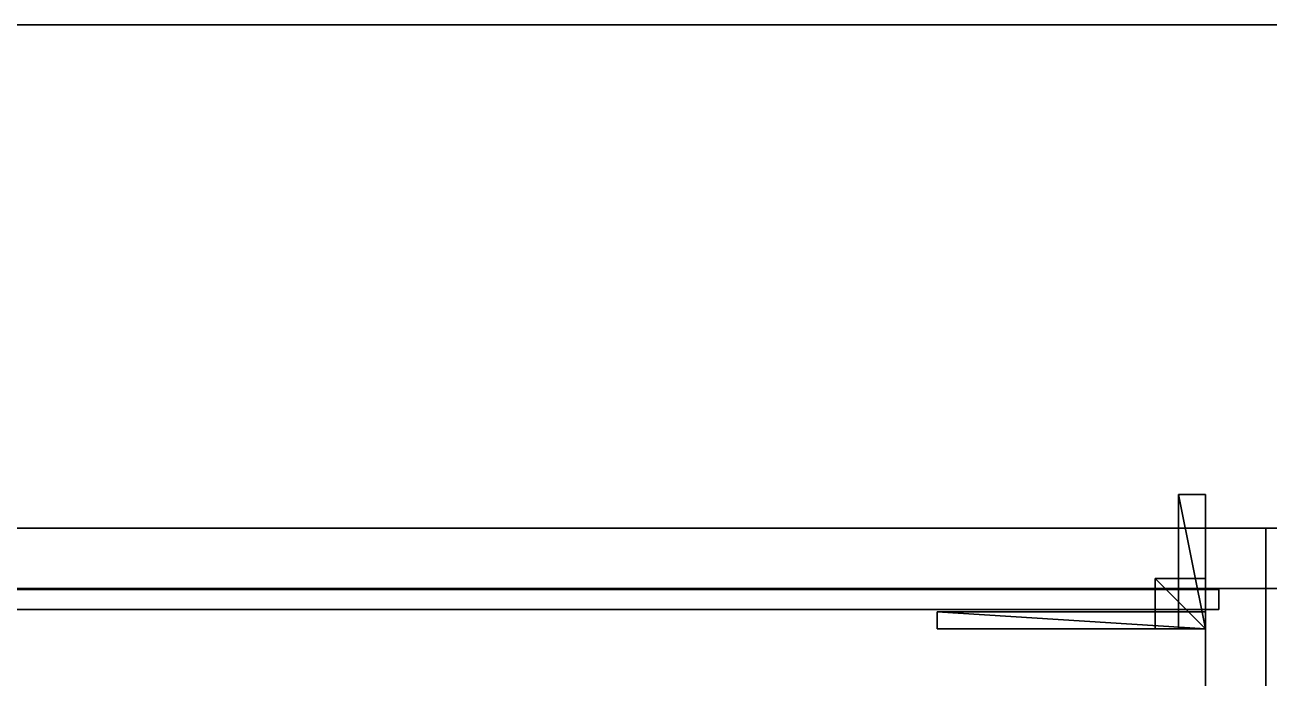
# Model space of a CAD drawing. Extents: x 0 to 3903, y -1756 to 0.
# Drawn here: x 1295 to 1666, y -212.7 to -18 of the extents above; entities that cross this region are included whole.
import ezdxf

# ---------------------------------------------------------------- set-up
doc = ezdxf.new("R2010")
doc.units = 0
for name, color, linetype in [('LAYER0', 7, 'CONTINUOUS'), ('LAYER1', 7, 'CONTINUOUS'), ('LAYER148', 35, 'CONTINUOUS'), ('LAYER149', 35, 'CONTINUOUS'), ('LAYER151', 8, 'CONTINUOUS'), ('LAYER156', 7, 'CONTINUOUS'), ('LAYER165', 2, 'CONTINUOUS'), ('LAYER166', 7, 'CONTINUOUS'), ('LAYER167', 253, 'CONTINUOUS'), ('LAYER168', 253, 'CONTINUOUS'), ('LAYER169', 253, 'CONTINUOUS'), ('LAYER170', 253, 'CONTINUOUS'), ('LAYER171', 253, 'CONTINUOUS'), ('LAYER172', 253, 'CONTINUOUS'), ('LAYER173', 7, 'CONTINUOUS'), ('LAYER174', 7, 'CONTINUOUS'), ('LAYER175', 7, 'CONTINUOUS'), ('LAYER176', 7, 'CONTINUOUS'), ('LAYER186', 7, 'CONTINUOUS'), ('LAYER318', 7, 'CONTINUOUS'), ('LAYER327', 2, 'CONTINUOUS'), ('LAYER328', 7, 'CONTINUOUS'), ('LAYER329', 253, 'CONTINUOUS'), ('LAYER330', 253, 'CONTINUOUS'), ('LAYER331', 253, 'CONTINUOUS'), ('LAYER332', 253, 'CONTINUOUS'), ('LAYER333', 253, 'CONTINUOUS'), ('LAYER334', 253, 'CONTINUOUS'), ('LAYER335', 7, 'CONTINUOUS'), ('LAYER336', 7, 'CONTINUOUS'), ('LAYER337', 7, 'CONTINUOUS'), ('LAYER338', 7, 'CONTINUOUS'), ('LAYER354', 7, 'CONTINUOUS'), ('LAYER363', 2, 'CONTINUOUS'), ('LAYER364', 7, 'CONTINUOUS'), ('LAYER365', 253, 'CONTINUOUS'), ('LAYER366', 253, 'CONTINUOUS'), ('LAYER367', 253, 'CONTINUOUS'), ('LAYER368', 253, 'CONTINUOUS'), ('LAYER369', 253, 'CONTINUOUS'), ('LAYER370', 253, 'CONTINUOUS'), ('LAYER371', 7, 'CONTINUOUS'), ('LAYER373', 7, 'CONTINUOUS'), ('LAYER374', 7, 'CONTINUOUS'), ('LAYER89', 7, 'CONTINUOUS')]:
    doc.layers.add(name, color=color, linetype=linetype)

msp = doc.modelspace()

# ---------------------------------------------------------------- linework, layer by layer
at = {"layer": 'LAYER0', "invisible_edges": 1}
for points in [[(3902.994, -18.002), (0.0042, -1756.002), (0.0042, -18.002), (3902.994, -18.002)], [(0.0042, -1756.002), (3902.994, -18.002), (3902.994, -1756.002), (0.0042, -1756.002)], [(0.0042, -18.002, 5), (3902.994, -18.002), (0.0042, -18.002), (0.0042, -18.002, 5)], [(3902.994, -18.002), (0.0042, -18.002, 5), (3902.994, -18.002, 5), (3902.994, -18.002)], [(3902.994, -1756.002, 5), (0.0042, -18.002, 5), (0.0042, -1756.002, 5), (3902.994, -1756.002, 5)], [(0.0042, -18.002, 5), (3902.994, -1756.002, 5), (3902.994, -18.002, 5), (0.0042, -18.002, 5)]]:
    msp.add_3dface(points, dxfattribs=at)
at = {"layer": 'LAYER1'}
for points, invisible_edges in [([(150.0021, -168.0032, 5), (0.0021, -18.0032, 5), (3903.002, -18.0032, 5), (150.0021, -168.0032, 5)], 5), ([(0.0021, -18.0032, 2955), (3903.002, -18.0032, 5), (0.0021, -18.0032, 5), (0.0021, -18.0032, 2955)], 1), ([(3903.002, -18.0032, 5), (0.0021, -18.0032, 2955), (3903.002, -18.0032, 2955), (3903.002, -18.0032, 5)], 1), ([(150.0021, -168.0032, 5), (3903.002, -18.0032, 5), (3753.002, -168.0032, 5), (150.0021, -168.0032, 5)], 3), ([(150.0021, -168.0032, 2955), (3042.972, -168.0032, 1170), (3753.002, -168.0032, 2955), (150.0021, -168.0032, 2955)], 3), ([(150.0021, -168.0032, 2955), (666.0021, -168.0032, 1163), (3042.972, -168.0032, 1170), (150.0021, -168.0032, 2955)], 7), ([(150.0021, -168.0032, 5), (3162.972, -168.0032, 1090), (726.0021, -168.0032, 1083), (150.0021, -168.0032, 5)], 7), ([(3753.002, -168.0032, 5), (3162.972, -168.0032, 1090), (150.0021, -168.0032, 5), (3753.002, -168.0032, 5)], 3), ([(726.0021, -168.0032, 1163), (3042.972, -168.0032, 1170), (666.0021, -168.0032, 1163), (726.0021, -168.0032, 1163)], 3), ([(726.0021, -168.0032, 1163), (3042.972, -168.0032, 1090), (3042.972, -168.0032, 1170), (726.0021, -168.0032, 1163)], 5), ([(3042.972, -168.0032, 1090), (726.0021, -168.0032, 1083), (3162.972, -168.0032, 1090), (3042.972, -168.0032, 1090)], 3), ([(726.0021, -168.0032, 1083), (3042.972, -168.0032, 1090), (726.0021, -168.0032, 1163), (726.0021, -168.0032, 1083)], 3)]:
    msp.add_3dface(points, dxfattribs=dict(at, invisible_edges=invisible_edges))
at = {"layer": 'LAYER148'}
for points, invisible_edges in [([(2405, -168.001, 930), (155.0002, -168.001, 885), (155.0002, -168.001, 930), (2405, -168.001, 930)], 1), ([(155.0002, -168.001, 885), (2405, -168.001, 930), (2405, -168.001, 885), (155.0002, -168.001, 885)], 1), ([(2405, -168.001, 885), (870.0003, -232.001, 885), (155.0002, -168.001, 885), (2405, -168.001, 885)], 3), ([(155.0002, -168.001, 930), (240.0003, -232.001, 930), (2405, -168.001, 930), (155.0002, -168.001, 930)], 3), ([(870.0003, -232.001, 930), (2405, -168.001, 930), (240.0003, -232.001, 930), (870.0003, -232.001, 930)], 3), ([(870.0003, -232.001, 885), (2405, -168.001, 885), (2405, -738.001, 885), (870.0003, -232.001, 885)], 5), ([(2405, -168.001, 930), (870.0003, -232.001, 930), (2405, -738.001, 930), (2405, -168.001, 930)], 3)]:
    msp.add_3dface(points, dxfattribs=dict(at, invisible_edges=invisible_edges))
at = {"layer": 'LAYER149'}
for points, invisible_edges in [([(3753, -168.001, 930), (3735, -186.001, 930), (155, -168.001, 930), (3753, -168.001, 930)], 3), ([(155, -168.001, 930), (3735, -186.001, 930), (173, -186.001, 930), (155, -168.001, 930)], 5), ([(155, -168.001, 980), (3753, -168.001, 930), (155, -168.001, 930), (155, -168.001, 980)], 1), ([(3753, -168.001, 930), (155, -168.001, 980), (3753, -168.001, 980), (3753, -168.001, 930)], 1), ([(3735, -186.001, 980), (3753, -168.001, 980), (155, -168.001, 980), (3735, -186.001, 980)], 5), ([(3735, -186.001, 980), (155, -168.001, 980), (173, -186.001, 980), (3735, -186.001, 980)], 3), ([(3735, -186.001, 980), (173, -186.001, 930), (3735, -186.001, 930), (3735, -186.001, 980)], 1), ([(173, -186.001, 930), (3735, -186.001, 980), (173, -186.001, 980), (173, -186.001, 930)], 1)]:
    msp.add_3dface(points, dxfattribs=dict(at, invisible_edges=invisible_edges))
at = {"layer": 'LAYER151', "invisible_edges": 1}
for points in [[(3535, -168, 1605), (907.0002, -538, 1605), (907.0002, -168, 1605), (3535, -168, 1605)], [(907.0002, -538, 1605), (3535, -168, 1605), (3535, -538, 1605), (907.0002, -538, 1605)], [(907.0002, -168, 1623), (3535, -168, 1605), (907.0002, -168, 1605), (907.0002, -168, 1623)], [(3535, -168, 1605), (907.0002, -168, 1623), (3535, -168, 1623), (3535, -168, 1605)], [(3535, -538, 1623), (907.0002, -168, 1623), (907.0002, -538, 1623), (3535, -538, 1623)], [(907.0002, -168, 1623), (3535, -538, 1623), (3535, -168, 1623), (907.0002, -168, 1623)]]:
    msp.add_3dface(points, dxfattribs=at)
at = {"layer": 'LAYER156', "invisible_edges": 1}
for points in [[(1647, -168, 1623), (1647, -518, 1973), (1647, -168, 1973), (1647, -168, 1623)], [(1647, -518, 1973), (1647, -168, 1623), (1647, -518, 1623), (1647, -518, 1973)], [(1647, -168, 1623), (1665, -518, 1623), (1647, -518, 1623), (1647, -168, 1623)], [(1665, -518, 1623), (1647, -168, 1623), (1665, -168, 1623), (1665, -518, 1623)], [(1665, -168, 1973), (1647, -518, 1973), (1665, -518, 1973), (1665, -168, 1973)], [(1647, -518, 1973), (1665, -168, 1973), (1647, -168, 1973), (1647, -518, 1973)], [(1665, -168, 1973), (1647, -168, 1623), (1647, -168, 1973), (1665, -168, 1973)], [(1647, -168, 1623), (1665, -168, 1973), (1665, -168, 1623), (1647, -168, 1623)], [(1665, -518, 1623), (1665, -168, 1973), (1665, -518, 1973), (1665, -518, 1623)], [(1665, -168, 1973), (1665, -518, 1623), (1665, -168, 1623), (1665, -168, 1973)]]:
    msp.add_3dface(points, dxfattribs=at)
at = {"layer": 'LAYER165'}
for points in [[(1567, -198, 1942.5), (1567, -193, 1919.5), (1567, -198, 1919.5), (1567, -198, 1942.5)], [(1567, -193, 1942.5), (1567, -193, 1919.5), (1567, -198, 1942.5), (1567, -193, 1942.5)], [(1647, -198, 1942.5), (1567, -193, 1942.5), (1567, -198, 1942.5), (1647, -198, 1942.5)], [(1647, -193, 1942.5), (1567, -193, 1942.5), (1647, -198, 1942.5), (1647, -193, 1942.5)], [(1567, -193, 1919.5), (1647, -198, 1919.5), (1567, -198, 1919.5), (1567, -193, 1919.5)], [(1647, -193, 1919.5), (1647, -198, 1919.5), (1567, -193, 1919.5), (1647, -193, 1919.5)], [(1567, -193, 1942.5), (1647, -193, 1919.5), (1567, -193, 1919.5), (1567, -193, 1942.5)], [(1647, -193, 1942.5), (1647, -193, 1919.5), (1567, -193, 1942.5), (1647, -193, 1942.5)], [(1647, -198, 1919.5), (1647, -193, 1942.5), (1647, -198, 1942.5), (1647, -198, 1919.5)], [(1647, -193, 1919.5), (1647, -193, 1942.5), (1647, -198, 1919.5), (1647, -193, 1919.5)], [(1567, -198, 1919.5), (1647, -198, 1942.5), (1567, -198, 1942.5), (1567, -198, 1919.5)], [(1647, -198, 1919.5), (1647, -198, 1942.5), (1567, -198, 1919.5), (1647, -198, 1919.5)]]:
    msp.add_3dface(points, dxfattribs=at)
at = {"layer": 'LAYER166', "invisible_edges": 1}
for points in [[(1647, -198, 1942.5), (1567, -193, 1942.5), (1567, -198, 1942.5), (1647, -198, 1942.5)], [(1567, -193, 1942.5), (1647, -198, 1942.5), (1647, -193, 1942.5), (1567, -193, 1942.5)], [(1567, -193, 1942.5), (1567, -198, 1919.5), (1567, -198, 1942.5), (1567, -193, 1942.5)], [(1567, -198, 1919.5), (1567, -193, 1942.5), (1567, -193, 1919.5), (1567, -198, 1919.5)], [(1647, -193, 1919.5), (1567, -198, 1919.5), (1567, -193, 1919.5), (1647, -193, 1919.5)], [(1567, -198, 1919.5), (1647, -193, 1919.5), (1647, -198, 1919.5), (1567, -198, 1919.5)], [(1567, -193, 1942.5), (1647, -193, 1919.5), (1567, -193, 1919.5), (1567, -193, 1942.5)], [(1647, -193, 1919.5), (1567, -193, 1942.5), (1647, -193, 1942.5), (1647, -193, 1919.5)], [(1647, -193, 1919.5), (1647, -198, 1942.5), (1647, -198, 1919.5), (1647, -193, 1919.5)], [(1647, -198, 1942.5), (1647, -193, 1919.5), (1647, -193, 1942.5), (1647, -198, 1942.5)], [(1647, -198, 1942.5), (1567, -198, 1919.5), (1647, -198, 1919.5), (1647, -198, 1942.5)], [(1567, -198, 1919.5), (1647, -198, 1942.5), (1567, -198, 1942.5), (1567, -198, 1919.5)]]:
    msp.add_3dface(points, dxfattribs=at)
at = {"layer": 'LAYER167'}
for points in [[(1632, -198, 1942.5), (1632, -183, 1927.5), (1632, -198, 1927.5), (1632, -198, 1942.5)], [(1632, -183, 1942.5), (1632, -183, 1927.5), (1632, -198, 1942.5), (1632, -183, 1942.5)], [(1647, -198, 1942.5), (1632, -183, 1942.5), (1632, -198, 1942.5), (1647, -198, 1942.5)], [(1647, -183, 1942.5), (1632, -183, 1942.5), (1647, -198, 1942.5), (1647, -183, 1942.5)], [(1632, -183, 1927.5), (1647, -198, 1927.5), (1632, -198, 1927.5), (1632, -183, 1927.5)], [(1647, -183, 1927.5), (1647, -198, 1927.5), (1632, -183, 1927.5), (1647, -183, 1927.5)], [(1632, -183, 1942.5), (1647, -183, 1927.5), (1632, -183, 1927.5), (1632, -183, 1942.5)], [(1647, -183, 1942.5), (1647, -183, 1927.5), (1632, -183, 1942.5), (1647, -183, 1942.5)], [(1647, -198, 1927.5), (1647, -183, 1942.5), (1647, -198, 1942.5), (1647, -198, 1927.5)], [(1647, -183, 1927.5), (1647, -183, 1942.5), (1647, -198, 1927.5), (1647, -183, 1927.5)], [(1632, -198, 1927.5), (1647, -198, 1942.5), (1632, -198, 1942.5), (1632, -198, 1927.5)], [(1647, -198, 1927.5), (1647, -198, 1942.5), (1632, -198, 1927.5), (1647, -198, 1927.5)]]:
    msp.add_3dface(points, dxfattribs=at)
at = {"layer": 'LAYER168'}
for points in [[(1632, -198, 1942.5), (1632, -183, 1927.5), (1632, -198, 1927.5), (1632, -198, 1942.5)], [(1632, -183, 1942.5), (1632, -183, 1927.5), (1632, -198, 1942.5), (1632, -183, 1942.5)], [(1647, -198, 1942.5), (1632, -183, 1942.5), (1632, -198, 1942.5), (1647, -198, 1942.5)], [(1647, -183, 1942.5), (1632, -183, 1942.5), (1647, -198, 1942.5), (1647, -183, 1942.5)], [(1632, -183, 1927.5), (1647, -198, 1927.5), (1632, -198, 1927.5), (1632, -183, 1927.5)], [(1647, -183, 1927.5), (1647, -198, 1927.5), (1632, -183, 1927.5), (1647, -183, 1927.5)], [(1632, -183, 1942.5), (1647, -183, 1927.5), (1632, -183, 1927.5), (1632, -183, 1942.5)], [(1647, -183, 1942.5), (1647, -183, 1927.5), (1632, -183, 1942.5), (1647, -183, 1942.5)], [(1647, -198, 1927.5), (1647, -183, 1942.5), (1647, -198, 1942.5), (1647, -198, 1927.5)], [(1647, -183, 1927.5), (1647, -183, 1942.5), (1647, -198, 1927.5), (1647, -183, 1927.5)], [(1632, -198, 1927.5), (1647, -198, 1942.5), (1632, -198, 1942.5), (1632, -198, 1927.5)], [(1647, -198, 1927.5), (1647, -198, 1942.5), (1632, -198, 1927.5), (1647, -198, 1927.5)]]:
    msp.add_3dface(points, dxfattribs=at)
at = {"layer": 'LAYER169'}
for points in [[(1632, -198, 1942.5), (1632, -183, 1927.5), (1632, -198, 1927.5), (1632, -198, 1942.5)], [(1632, -183, 1942.5), (1632, -183, 1927.5), (1632, -198, 1942.5), (1632, -183, 1942.5)], [(1647, -198, 1942.5), (1632, -183, 1942.5), (1632, -198, 1942.5), (1647, -198, 1942.5)], [(1647, -183, 1942.5), (1632, -183, 1942.5), (1647, -198, 1942.5), (1647, -183, 1942.5)], [(1632, -183, 1927.5), (1647, -198, 1927.5), (1632, -198, 1927.5), (1632, -183, 1927.5)], [(1647, -183, 1927.5), (1647, -198, 1927.5), (1632, -183, 1927.5), (1647, -183, 1927.5)], [(1632, -183, 1942.5), (1647, -183, 1927.5), (1632, -183, 1927.5), (1632, -183, 1942.5)], [(1647, -183, 1942.5), (1647, -183, 1927.5), (1632, -183, 1942.5), (1647, -183, 1942.5)], [(1647, -198, 1927.5), (1647, -183, 1942.5), (1647, -198, 1942.5), (1647, -198, 1927.5)], [(1647, -183, 1927.5), (1647, -183, 1942.5), (1647, -198, 1927.5), (1647, -183, 1927.5)], [(1632, -198, 1927.5), (1647, -198, 1942.5), (1632, -198, 1942.5), (1632, -198, 1927.5)], [(1647, -198, 1927.5), (1647, -198, 1942.5), (1632, -198, 1927.5), (1647, -198, 1927.5)]]:
    msp.add_3dface(points, dxfattribs=at)
at = {"layer": 'LAYER170'}
for points in [[(1632, -198, 1942.5), (1632, -183, 1927.5), (1632, -198, 1927.5), (1632, -198, 1942.5)], [(1632, -183, 1942.5), (1632, -183, 1927.5), (1632, -198, 1942.5), (1632, -183, 1942.5)], [(1647, -198, 1942.5), (1632, -183, 1942.5), (1632, -198, 1942.5), (1647, -198, 1942.5)], [(1647, -183, 1942.5), (1632, -183, 1942.5), (1647, -198, 1942.5), (1647, -183, 1942.5)], [(1632, -183, 1927.5), (1647, -198, 1927.5), (1632, -198, 1927.5), (1632, -183, 1927.5)], [(1647, -183, 1927.5), (1647, -198, 1927.5), (1632, -183, 1927.5), (1647, -183, 1927.5)], [(1632, -183, 1942.5), (1647, -183, 1927.5), (1632, -183, 1927.5), (1632, -183, 1942.5)], [(1647, -183, 1942.5), (1647, -183, 1927.5), (1632, -183, 1942.5), (1647, -183, 1942.5)], [(1647, -198, 1927.5), (1647, -183, 1942.5), (1647, -198, 1942.5), (1647, -198, 1927.5)], [(1647, -183, 1927.5), (1647, -183, 1942.5), (1647, -198, 1927.5), (1647, -183, 1927.5)], [(1632, -198, 1927.5), (1647, -198, 1942.5), (1632, -198, 1942.5), (1632, -198, 1927.5)], [(1647, -198, 1927.5), (1647, -198, 1942.5), (1632, -198, 1927.5), (1647, -198, 1927.5)]]:
    msp.add_3dface(points, dxfattribs=at)
at = {"layer": 'LAYER171'}
for points in [[(1639, -198, 1942.5), (1639, -158, 1934.5), (1639, -198, 1934.5), (1639, -198, 1942.5)], [(1639, -158, 1942.5), (1639, -158, 1934.5), (1639, -198, 1942.5), (1639, -158, 1942.5)], [(1647, -198, 1942.5), (1639, -158, 1942.5), (1639, -198, 1942.5), (1647, -198, 1942.5)], [(1647, -158, 1942.5), (1639, -158, 1942.5), (1647, -198, 1942.5), (1647, -158, 1942.5)], [(1639, -158, 1934.5), (1647, -198, 1934.5), (1639, -198, 1934.5), (1639, -158, 1934.5)], [(1647, -158, 1934.5), (1647, -198, 1934.5), (1639, -158, 1934.5), (1647, -158, 1934.5)], [(1639, -158, 1942.5), (1647, -158, 1934.5), (1639, -158, 1934.5), (1639, -158, 1942.5)], [(1647, -158, 1942.5), (1647, -158, 1934.5), (1639, -158, 1942.5), (1647, -158, 1942.5)], [(1647, -198, 1934.5), (1647, -158, 1942.5), (1647, -198, 1942.5), (1647, -198, 1934.5)], [(1647, -158, 1934.5), (1647, -158, 1942.5), (1647, -198, 1934.5), (1647, -158, 1934.5)], [(1639, -198, 1934.5), (1647, -198, 1942.5), (1639, -198, 1942.5), (1639, -198, 1934.5)], [(1647, -198, 1934.5), (1647, -198, 1942.5), (1639, -198, 1934.5), (1647, -198, 1934.5)]]:
    msp.add_3dface(points, dxfattribs=at)
at = {"layer": 'LAYER172'}
for points in [[(1567, -198, 1942.5), (1567, -193, 1926.5), (1567, -198, 1926.5), (1567, -198, 1942.5)], [(1567, -193, 1942.5), (1567, -193, 1926.5), (1567, -198, 1942.5), (1567, -193, 1942.5)], [(1647, -198, 1942.5), (1567, -193, 1942.5), (1567, -198, 1942.5), (1647, -198, 1942.5)], [(1647, -193, 1942.5), (1567, -193, 1942.5), (1647, -198, 1942.5), (1647, -193, 1942.5)], [(1567, -193, 1926.5), (1647, -198, 1926.5), (1567, -198, 1926.5), (1567, -193, 1926.5)], [(1647, -193, 1926.5), (1647, -198, 1926.5), (1567, -193, 1926.5), (1647, -193, 1926.5)], [(1567, -193, 1942.5), (1647, -193, 1926.5), (1567, -193, 1926.5), (1567, -193, 1942.5)], [(1647, -193, 1942.5), (1647, -193, 1926.5), (1567, -193, 1942.5), (1647, -193, 1942.5)], [(1647, -198, 1926.5), (1647, -193, 1942.5), (1647, -198, 1942.5), (1647, -198, 1926.5)], [(1647, -193, 1926.5), (1647, -193, 1942.5), (1647, -198, 1926.5), (1647, -193, 1926.5)], [(1567, -198, 1926.5), (1647, -198, 1942.5), (1567, -198, 1942.5), (1567, -198, 1926.5)], [(1647, -198, 1926.5), (1647, -198, 1942.5), (1567, -198, 1926.5), (1647, -198, 1926.5)]]:
    msp.add_3dface(points, dxfattribs=at)
at = {"layer": 'LAYER173', "invisible_edges": 1}
for points in [[(1647, -168, 1624), (943.0002, -518, 1624), (943.0002, -168, 1624), (1647, -168, 1624)], [(943.0002, -518, 1624), (1647, -168, 1624), (1647, -518, 1624), (943.0002, -518, 1624)], [(943.0002, -168, 1642), (1647, -168, 1624), (943.0002, -168, 1624), (943.0002, -168, 1642)], [(1647, -168, 1624), (943.0002, -168, 1642), (1647, -168, 1642), (1647, -168, 1624)], [(1647, -518, 1642), (943.0002, -168, 1642), (943.0002, -518, 1642), (1647, -518, 1642)], [(943.0002, -168, 1642), (1647, -518, 1642), (1647, -168, 1642), (943.0002, -168, 1642)], [(1647, -168, 1624), (1647, -518, 1642), (1647, -518, 1624), (1647, -168, 1624)], [(1647, -518, 1642), (1647, -168, 1624), (1647, -168, 1642), (1647, -518, 1642)]]:
    msp.add_3dface(points, dxfattribs=at)
at = {"layer": 'LAYER174', "invisible_edges": 1}
for points in [[(943.0002, -168, 1972), (1647, -518, 1972), (1647, -168, 1972), (943.0002, -168, 1972)], [(1647, -518, 1972), (943.0002, -168, 1972), (943.0002, -518, 1972), (1647, -518, 1972)], [(1647, -168, 1954), (943.0002, -168, 1972), (1647, -168, 1972), (1647, -168, 1954)], [(943.0002, -168, 1972), (1647, -168, 1954), (943.0002, -168, 1954), (943.0002, -168, 1972)], [(943.0002, -518, 1954), (1647, -168, 1954), (1647, -518, 1954), (943.0002, -518, 1954)], [(1647, -168, 1954), (943.0002, -518, 1954), (943.0002, -168, 1954), (1647, -168, 1954)], [(1647, -168, 1954), (1647, -518, 1972), (1647, -518, 1954), (1647, -168, 1954)], [(1647, -518, 1972), (1647, -168, 1954), (1647, -168, 1972), (1647, -518, 1972)]]:
    msp.add_3dface(points, dxfattribs=at)
at = {"layer": 'LAYER175', "invisible_edges": 1}
for points in [[(939.0001, -186.3, 1638), (1651, -192.3, 1638), (939.0001, -192.3, 1638), (939.0001, -186.3, 1638)], [(1651, -192.3, 1638), (939.0001, -186.3, 1638), (1651, -186.3, 1638), (1651, -192.3, 1638)], [(1651, -186.3, 1958), (939.0001, -192.3, 1958), (1651, -192.3, 1958), (1651, -186.3, 1958)], [(939.0001, -192.3, 1958), (1651, -186.3, 1958), (939.0001, -186.3, 1958), (939.0001, -192.3, 1958)], [(939.0001, -186.3, 1638), (1651, -186.3, 1958), (1651, -186.3, 1638), (939.0001, -186.3, 1638)], [(1651, -186.3, 1958), (939.0001, -186.3, 1638), (939.0001, -186.3, 1958), (1651, -186.3, 1958)], [(1651, -186.3, 1958), (1651, -192.3, 1638), (1651, -186.3, 1638), (1651, -186.3, 1958)], [(1651, -192.3, 1638), (1651, -186.3, 1958), (1651, -192.3, 1958), (1651, -192.3, 1638)], [(939.0001, -192.3, 1958), (1651, -192.3, 1638), (1651, -192.3, 1958), (939.0001, -192.3, 1958)], [(1651, -192.3, 1638), (939.0001, -192.3, 1958), (939.0001, -192.3, 1638), (1651, -192.3, 1638)]]:
    msp.add_3dface(points, dxfattribs=at)
at = {"layer": 'LAYER176', "invisible_edges": 1}
for points in [[(1647, -168, 1954), (943.0002, -168, 1834), (943.0002, -168, 1954), (1647, -168, 1954)], [(943.0002, -168, 1834), (1647, -168, 1954), (1647, -168, 1834), (943.0002, -168, 1834)], [(1647, -186, 1834), (943.0002, -168, 1834), (1647, -168, 1834), (1647, -186, 1834)], [(943.0002, -168, 1834), (1647, -186, 1834), (943.0002, -186, 1834), (943.0002, -168, 1834)], [(943.0002, -186, 1954), (1647, -168, 1954), (943.0002, -168, 1954), (943.0002, -186, 1954)], [(1647, -168, 1954), (943.0002, -186, 1954), (1647, -186, 1954), (1647, -168, 1954)], [(1647, -168, 1954), (1647, -186, 1834), (1647, -168, 1834), (1647, -168, 1954)], [(1647, -186, 1834), (1647, -168, 1954), (1647, -186, 1954), (1647, -186, 1834)], [(1647, -186, 1834), (943.0002, -186, 1954), (943.0002, -186, 1834), (1647, -186, 1834)], [(943.0002, -186, 1954), (1647, -186, 1834), (1647, -186, 1954), (943.0002, -186, 1954)]]:
    msp.add_3dface(points, dxfattribs=at)
at = {"layer": 'LAYER186', "invisible_edges": 1}
for points in [[(1665, -168, 1623), (1683, -518, 1623), (1665, -518, 1623), (1665, -168, 1623)], [(1683, -518, 1623), (1665, -168, 1623), (1683, -168, 1623), (1683, -518, 1623)], [(1683, -168, 2487), (1665, -518, 2487), (1683, -518, 2487), (1683, -168, 2487)], [(1665, -518, 2487), (1683, -168, 2487), (1665, -168, 2487), (1665, -518, 2487)], [(1665, -168, 1623), (1683, -168, 2487), (1683, -168, 1623), (1665, -168, 1623)], [(1683, -168, 2487), (1665, -168, 1623), (1665, -168, 2487), (1683, -168, 2487)], [(1665, -518, 2487), (1665, -168, 1623), (1665, -518, 1623), (1665, -518, 2487)], [(1665, -168, 1623), (1665, -518, 2487), (1665, -168, 2487), (1665, -168, 1623)]]:
    msp.add_3dface(points, dxfattribs=at)
at = {"layer": 'LAYER318', "invisible_edges": 1}
for points in [[(1647, -168, 1973), (1647, -518, 2487), (1647, -168, 2487), (1647, -168, 1973)], [(1647, -518, 2487), (1647, -168, 1973), (1647, -518, 1973), (1647, -518, 2487)], [(1647, -168, 1973), (1665, -518, 1973), (1647, -518, 1973), (1647, -168, 1973)], [(1665, -518, 1973), (1647, -168, 1973), (1665, -168, 1973), (1665, -518, 1973)], [(1665, -168, 2487), (1647, -518, 2487), (1665, -518, 2487), (1665, -168, 2487)], [(1647, -518, 2487), (1665, -168, 2487), (1647, -168, 2487), (1647, -518, 2487)], [(1665, -168, 2487), (1647, -168, 1973), (1647, -168, 2487), (1665, -168, 2487)], [(1647, -168, 1973), (1665, -168, 2487), (1665, -168, 1973), (1647, -168, 1973)], [(1665, -518, 1973), (1665, -168, 2487), (1665, -518, 2487), (1665, -518, 1973)], [(1665, -168, 2487), (1665, -518, 1973), (1665, -168, 1973), (1665, -168, 2487)]]:
    msp.add_3dface(points, dxfattribs=at)
at = {"layer": 'LAYER327'}
for points in [[(1567, -198, 2456.5), (1567, -193, 2433.5), (1567, -198, 2433.5), (1567, -198, 2456.5)], [(1567, -193, 2456.5), (1567, -193, 2433.5), (1567, -198, 2456.5), (1567, -193, 2456.5)], [(1647, -198, 2456.5), (1567, -193, 2456.5), (1567, -198, 2456.5), (1647, -198, 2456.5)], [(1647, -193, 2456.5), (1567, -193, 2456.5), (1647, -198, 2456.5), (1647, -193, 2456.5)], [(1567, -193, 2433.5), (1647, -198, 2433.5), (1567, -198, 2433.5), (1567, -193, 2433.5)], [(1647, -193, 2433.5), (1647, -198, 2433.5), (1567, -193, 2433.5), (1647, -193, 2433.5)], [(1567, -193, 2456.5), (1647, -193, 2433.5), (1567, -193, 2433.5), (1567, -193, 2456.5)], [(1647, -193, 2456.5), (1647, -193, 2433.5), (1567, -193, 2456.5), (1647, -193, 2456.5)], [(1647, -198, 2433.5), (1647, -193, 2456.5), (1647, -198, 2456.5), (1647, -198, 2433.5)], [(1647, -193, 2433.5), (1647, -193, 2456.5), (1647, -198, 2433.5), (1647, -193, 2433.5)], [(1567, -198, 2433.5), (1647, -198, 2456.5), (1567, -198, 2456.5), (1567, -198, 2433.5)], [(1647, -198, 2433.5), (1647, -198, 2456.5), (1567, -198, 2433.5), (1647, -198, 2433.5)]]:
    msp.add_3dface(points, dxfattribs=at)
at = {"layer": 'LAYER328', "invisible_edges": 1}
for points in [[(1647, -198, 2456.5), (1567, -193, 2456.5), (1567, -198, 2456.5), (1647, -198, 2456.5)], [(1567, -193, 2456.5), (1647, -198, 2456.5), (1647, -193, 2456.5), (1567, -193, 2456.5)], [(1567, -193, 2456.5), (1567, -198, 2433.5), (1567, -198, 2456.5), (1567, -193, 2456.5)], [(1567, -198, 2433.5), (1567, -193, 2456.5), (1567, -193, 2433.5), (1567, -198, 2433.5)], [(1647, -193, 2433.5), (1567, -198, 2433.5), (1567, -193, 2433.5), (1647, -193, 2433.5)], [(1567, -198, 2433.5), (1647, -193, 2433.5), (1647, -198, 2433.5), (1567, -198, 2433.5)], [(1567, -193, 2456.5), (1647, -193, 2433.5), (1567, -193, 2433.5), (1567, -193, 2456.5)], [(1647, -193, 2433.5), (1567, -193, 2456.5), (1647, -193, 2456.5), (1647, -193, 2433.5)], [(1647, -193, 2433.5), (1647, -198, 2456.5), (1647, -198, 2433.5), (1647, -193, 2433.5)], [(1647, -198, 2456.5), (1647, -193, 2433.5), (1647, -193, 2456.5), (1647, -198, 2456.5)], [(1647, -198, 2456.5), (1567, -198, 2433.5), (1647, -198, 2433.5), (1647, -198, 2456.5)], [(1567, -198, 2433.5), (1647, -198, 2456.5), (1567, -198, 2456.5), (1567, -198, 2433.5)]]:
    msp.add_3dface(points, dxfattribs=at)
at = {"layer": 'LAYER329'}
for points in [[(1632, -198, 2456.5), (1632, -183, 2441.5), (1632, -198, 2441.5), (1632, -198, 2456.5)], [(1632, -183, 2456.5), (1632, -183, 2441.5), (1632, -198, 2456.5), (1632, -183, 2456.5)], [(1647, -198, 2456.5), (1632, -183, 2456.5), (1632, -198, 2456.5), (1647, -198, 2456.5)], [(1647, -183, 2456.5), (1632, -183, 2456.5), (1647, -198, 2456.5), (1647, -183, 2456.5)], [(1632, -183, 2441.5), (1647, -198, 2441.5), (1632, -198, 2441.5), (1632, -183, 2441.5)], [(1647, -183, 2441.5), (1647, -198, 2441.5), (1632, -183, 2441.5), (1647, -183, 2441.5)], [(1632, -183, 2456.5), (1647, -183, 2441.5), (1632, -183, 2441.5), (1632, -183, 2456.5)], [(1647, -183, 2456.5), (1647, -183, 2441.5), (1632, -183, 2456.5), (1647, -183, 2456.5)], [(1647, -198, 2441.5), (1647, -183, 2456.5), (1647, -198, 2456.5), (1647, -198, 2441.5)], [(1647, -183, 2441.5), (1647, -183, 2456.5), (1647, -198, 2441.5), (1647, -183, 2441.5)], [(1632, -198, 2441.5), (1647, -198, 2456.5), (1632, -198, 2456.5), (1632, -198, 2441.5)], [(1647, -198, 2441.5), (1647, -198, 2456.5), (1632, -198, 2441.5), (1647, -198, 2441.5)]]:
    msp.add_3dface(points, dxfattribs=at)
at = {"layer": 'LAYER330'}
for points in [[(1632, -198, 2456.5), (1632, -183, 2441.5), (1632, -198, 2441.5), (1632, -198, 2456.5)], [(1632, -183, 2456.5), (1632, -183, 2441.5), (1632, -198, 2456.5), (1632, -183, 2456.5)], [(1647, -198, 2456.5), (1632, -183, 2456.5), (1632, -198, 2456.5), (1647, -198, 2456.5)], [(1647, -183, 2456.5), (1632, -183, 2456.5), (1647, -198, 2456.5), (1647, -183, 2456.5)], [(1632, -183, 2441.5), (1647, -198, 2441.5), (1632, -198, 2441.5), (1632, -183, 2441.5)], [(1647, -183, 2441.5), (1647, -198, 2441.5), (1632, -183, 2441.5), (1647, -183, 2441.5)], [(1632, -183, 2456.5), (1647, -183, 2441.5), (1632, -183, 2441.5), (1632, -183, 2456.5)], [(1647, -183, 2456.5), (1647, -183, 2441.5), (1632, -183, 2456.5), (1647, -183, 2456.5)], [(1647, -198, 2441.5), (1647, -183, 2456.5), (1647, -198, 2456.5), (1647, -198, 2441.5)], [(1647, -183, 2441.5), (1647, -183, 2456.5), (1647, -198, 2441.5), (1647, -183, 2441.5)], [(1632, -198, 2441.5), (1647, -198, 2456.5), (1632, -198, 2456.5), (1632, -198, 2441.5)], [(1647, -198, 2441.5), (1647, -198, 2456.5), (1632, -198, 2441.5), (1647, -198, 2441.5)]]:
    msp.add_3dface(points, dxfattribs=at)
at = {"layer": 'LAYER331'}
for points in [[(1632, -198, 2456.5), (1632, -183, 2441.5), (1632, -198, 2441.5), (1632, -198, 2456.5)], [(1632, -183, 2456.5), (1632, -183, 2441.5), (1632, -198, 2456.5), (1632, -183, 2456.5)], [(1647, -198, 2456.5), (1632, -183, 2456.5), (1632, -198, 2456.5), (1647, -198, 2456.5)], [(1647, -183, 2456.5), (1632, -183, 2456.5), (1647, -198, 2456.5), (1647, -183, 2456.5)], [(1632, -183, 2441.5), (1647, -198, 2441.5), (1632, -198, 2441.5), (1632, -183, 2441.5)], [(1647, -183, 2441.5), (1647, -198, 2441.5), (1632, -183, 2441.5), (1647, -183, 2441.5)], [(1632, -183, 2456.5), (1647, -183, 2441.5), (1632, -183, 2441.5), (1632, -183, 2456.5)], [(1647, -183, 2456.5), (1647, -183, 2441.5), (1632, -183, 2456.5), (1647, -183, 2456.5)], [(1647, -198, 2441.5), (1647, -183, 2456.5), (1647, -198, 2456.5), (1647, -198, 2441.5)], [(1647, -183, 2441.5), (1647, -183, 2456.5), (1647, -198, 2441.5), (1647, -183, 2441.5)], [(1632, -198, 2441.5), (1647, -198, 2456.5), (1632, -198, 2456.5), (1632, -198, 2441.5)], [(1647, -198, 2441.5), (1647, -198, 2456.5), (1632, -198, 2441.5), (1647, -198, 2441.5)]]:
    msp.add_3dface(points, dxfattribs=at)
at = {"layer": 'LAYER332'}
for points in [[(1632, -198, 2456.5), (1632, -183, 2441.5), (1632, -198, 2441.5), (1632, -198, 2456.5)], [(1632, -183, 2456.5), (1632, -183, 2441.5), (1632, -198, 2456.5), (1632, -183, 2456.5)], [(1647, -198, 2456.5), (1632, -183, 2456.5), (1632, -198, 2456.5), (1647, -198, 2456.5)], [(1647, -183, 2456.5), (1632, -183, 2456.5), (1647, -198, 2456.5), (1647, -183, 2456.5)], [(1632, -183, 2441.5), (1647, -198, 2441.5), (1632, -198, 2441.5), (1632, -183, 2441.5)], [(1647, -183, 2441.5), (1647, -198, 2441.5), (1632, -183, 2441.5), (1647, -183, 2441.5)], [(1632, -183, 2456.5), (1647, -183, 2441.5), (1632, -183, 2441.5), (1632, -183, 2456.5)], [(1647, -183, 2456.5), (1647, -183, 2441.5), (1632, -183, 2456.5), (1647, -183, 2456.5)], [(1647, -198, 2441.5), (1647, -183, 2456.5), (1647, -198, 2456.5), (1647, -198, 2441.5)], [(1647, -183, 2441.5), (1647, -183, 2456.5), (1647, -198, 2441.5), (1647, -183, 2441.5)], [(1632, -198, 2441.5), (1647, -198, 2456.5), (1632, -198, 2456.5), (1632, -198, 2441.5)], [(1647, -198, 2441.5), (1647, -198, 2456.5), (1632, -198, 2441.5), (1647, -198, 2441.5)]]:
    msp.add_3dface(points, dxfattribs=at)
at = {"layer": 'LAYER333'}
for points in [[(1639, -198, 2456.5), (1639, -158, 2448.5), (1639, -198, 2448.5), (1639, -198, 2456.5)], [(1639, -158, 2456.5), (1639, -158, 2448.5), (1639, -198, 2456.5), (1639, -158, 2456.5)], [(1647, -198, 2456.5), (1639, -158, 2456.5), (1639, -198, 2456.5), (1647, -198, 2456.5)], [(1647, -158, 2456.5), (1639, -158, 2456.5), (1647, -198, 2456.5), (1647, -158, 2456.5)], [(1639, -158, 2448.5), (1647, -198, 2448.5), (1639, -198, 2448.5), (1639, -158, 2448.5)], [(1647, -158, 2448.5), (1647, -198, 2448.5), (1639, -158, 2448.5), (1647, -158, 2448.5)], [(1639, -158, 2456.5), (1647, -158, 2448.5), (1639, -158, 2448.5), (1639, -158, 2456.5)], [(1647, -158, 2456.5), (1647, -158, 2448.5), (1639, -158, 2456.5), (1647, -158, 2456.5)], [(1647, -198, 2448.5), (1647, -158, 2456.5), (1647, -198, 2456.5), (1647, -198, 2448.5)], [(1647, -158, 2448.5), (1647, -158, 2456.5), (1647, -198, 2448.5), (1647, -158, 2448.5)], [(1639, -198, 2448.5), (1647, -198, 2456.5), (1639, -198, 2456.5), (1639, -198, 2448.5)], [(1647, -198, 2448.5), (1647, -198, 2456.5), (1639, -198, 2448.5), (1647, -198, 2448.5)]]:
    msp.add_3dface(points, dxfattribs=at)
at = {"layer": 'LAYER334'}
for points in [[(1567, -198, 2456.5), (1567, -193, 2440.5), (1567, -198, 2440.5), (1567, -198, 2456.5)], [(1567, -193, 2456.5), (1567, -193, 2440.5), (1567, -198, 2456.5), (1567, -193, 2456.5)], [(1647, -198, 2456.5), (1567, -193, 2456.5), (1567, -198, 2456.5), (1647, -198, 2456.5)], [(1647, -193, 2456.5), (1567, -193, 2456.5), (1647, -198, 2456.5), (1647, -193, 2456.5)], [(1567, -193, 2440.5), (1647, -198, 2440.5), (1567, -198, 2440.5), (1567, -193, 2440.5)], [(1647, -193, 2440.5), (1647, -198, 2440.5), (1567, -193, 2440.5), (1647, -193, 2440.5)], [(1567, -193, 2456.5), (1647, -193, 2440.5), (1567, -193, 2440.5), (1567, -193, 2456.5)], [(1647, -193, 2456.5), (1647, -193, 2440.5), (1567, -193, 2456.5), (1647, -193, 2456.5)], [(1647, -198, 2440.5), (1647, -193, 2456.5), (1647, -198, 2456.5), (1647, -198, 2440.5)], [(1647, -193, 2440.5), (1647, -193, 2456.5), (1647, -198, 2440.5), (1647, -193, 2440.5)], [(1567, -198, 2440.5), (1647, -198, 2456.5), (1567, -198, 2456.5), (1567, -198, 2440.5)], [(1647, -198, 2440.5), (1647, -198, 2456.5), (1567, -198, 2440.5), (1647, -198, 2440.5)]]:
    msp.add_3dface(points, dxfattribs=at)
at = {"layer": 'LAYER335', "invisible_edges": 1}
for points in [[(1647, -168, 1974), (943.0002, -518, 1974), (943.0002, -168, 1974), (1647, -168, 1974)], [(943.0002, -518, 1974), (1647, -168, 1974), (1647, -518, 1974), (943.0002, -518, 1974)], [(943.0002, -168, 1992), (1647, -168, 1974), (943.0002, -168, 1974), (943.0002, -168, 1992)], [(1647, -168, 1974), (943.0002, -168, 1992), (1647, -168, 1992), (1647, -168, 1974)], [(1647, -518, 1992), (943.0002, -168, 1992), (943.0002, -518, 1992), (1647, -518, 1992)], [(943.0002, -168, 1992), (1647, -518, 1992), (1647, -168, 1992), (943.0002, -168, 1992)], [(1647, -168, 1974), (1647, -518, 1992), (1647, -518, 1974), (1647, -168, 1974)], [(1647, -518, 1992), (1647, -168, 1974), (1647, -168, 1992), (1647, -518, 1992)]]:
    msp.add_3dface(points, dxfattribs=at)
at = {"layer": 'LAYER336', "invisible_edges": 1}
for points in [[(943.0002, -168, 2486), (1647, -518, 2486), (1647, -168, 2486), (943.0002, -168, 2486)], [(1647, -518, 2486), (943.0002, -168, 2486), (943.0002, -518, 2486), (1647, -518, 2486)], [(1647, -168, 2468), (943.0002, -168, 2486), (1647, -168, 2486), (1647, -168, 2468)], [(943.0002, -168, 2486), (1647, -168, 2468), (943.0002, -168, 2468), (943.0002, -168, 2486)], [(943.0002, -518, 2468), (1647, -168, 2468), (1647, -518, 2468), (943.0002, -518, 2468)], [(1647, -168, 2468), (943.0002, -518, 2468), (943.0002, -168, 2468), (1647, -168, 2468)], [(1647, -168, 2468), (1647, -518, 2486), (1647, -518, 2468), (1647, -168, 2468)], [(1647, -518, 2486), (1647, -168, 2468), (1647, -168, 2486), (1647, -518, 2486)]]:
    msp.add_3dface(points, dxfattribs=at)
at = {"layer": 'LAYER337', "invisible_edges": 1}
for points in [[(939.0001, -186.3, 1988), (1651, -192.3, 1988), (939.0001, -192.3, 1988), (939.0001, -186.3, 1988)], [(1651, -192.3, 1988), (939.0001, -186.3, 1988), (1651, -186.3, 1988), (1651, -192.3, 1988)], [(1651, -186.3, 2472), (939.0001, -192.3, 2472), (1651, -192.3, 2472), (1651, -186.3, 2472)], [(939.0001, -192.3, 2472), (1651, -186.3, 2472), (939.0001, -186.3, 2472), (939.0001, -192.3, 2472)], [(939.0001, -186.3, 1988), (1651, -186.3, 2472), (1651, -186.3, 1988), (939.0001, -186.3, 1988)], [(1651, -186.3, 2472), (939.0001, -186.3, 1988), (939.0001, -186.3, 2472), (1651, -186.3, 2472)], [(1651, -186.3, 2472), (1651, -192.3, 1988), (1651, -186.3, 1988), (1651, -186.3, 2472)], [(1651, -192.3, 1988), (1651, -186.3, 2472), (1651, -192.3, 2472), (1651, -192.3, 1988)], [(939.0001, -192.3, 2472), (1651, -192.3, 1988), (1651, -192.3, 2472), (939.0001, -192.3, 2472)], [(1651, -192.3, 1988), (939.0001, -192.3, 2472), (939.0001, -192.3, 1988), (1651, -192.3, 1988)]]:
    msp.add_3dface(points, dxfattribs=at)
at = {"layer": 'LAYER338', "invisible_edges": 1}
for points in [[(1647, -168, 2468), (943.0002, -168, 2348), (943.0002, -168, 2468), (1647, -168, 2468)], [(943.0002, -168, 2348), (1647, -168, 2468), (1647, -168, 2348), (943.0002, -168, 2348)], [(1647, -186, 2348), (943.0002, -168, 2348), (1647, -168, 2348), (1647, -186, 2348)], [(943.0002, -168, 2348), (1647, -186, 2348), (943.0002, -186, 2348), (943.0002, -168, 2348)], [(943.0002, -186, 2468), (1647, -168, 2468), (943.0002, -168, 2468), (943.0002, -186, 2468)], [(1647, -168, 2468), (943.0002, -186, 2468), (1647, -186, 2468), (1647, -168, 2468)], [(1647, -168, 2468), (1647, -186, 2348), (1647, -168, 2348), (1647, -168, 2468)], [(1647, -186, 2348), (1647, -168, 2468), (1647, -186, 2468), (1647, -186, 2348)], [(1647, -186, 2348), (943.0002, -186, 2468), (943.0002, -186, 2348), (1647, -186, 2348)], [(943.0002, -186, 2468), (1647, -186, 2348), (1647, -186, 2468), (943.0002, -186, 2468)]]:
    msp.add_3dface(points, dxfattribs=at)
at = {"layer": 'LAYER354', "invisible_edges": 1}
for points in [[(1647, -168, 205), (1647, -718, 885), (1647, -168, 885), (1647, -168, 205)], [(1647, -718, 885), (1647, -168, 205), (1647, -718, 205), (1647, -718, 885)], [(1647, -168, 205), (1665, -718, 205), (1647, -718, 205), (1647, -168, 205)], [(1665, -718, 205), (1647, -168, 205), (1665, -168, 205), (1665, -718, 205)], [(1665, -168, 885), (1647, -718, 885), (1665, -718, 885), (1665, -168, 885)], [(1647, -718, 885), (1665, -168, 885), (1647, -168, 885), (1647, -718, 885)], [(1665, -168, 885), (1647, -168, 205), (1647, -168, 885), (1665, -168, 885)], [(1647, -168, 205), (1665, -168, 885), (1665, -168, 205), (1647, -168, 205)], [(1665, -718, 205), (1665, -168, 885), (1665, -718, 885), (1665, -718, 205)], [(1665, -168, 885), (1665, -718, 205), (1665, -168, 205), (1665, -168, 885)]]:
    msp.add_3dface(points, dxfattribs=at)
at = {"layer": 'LAYER363'}
for points in [[(1567, -198, 855.5), (1567, -193, 832.5), (1567, -198, 832.5), (1567, -198, 855.5)], [(1567, -193, 855.5), (1567, -193, 832.5), (1567, -198, 855.5), (1567, -193, 855.5)], [(1647, -198, 855.5), (1567, -193, 855.5), (1567, -198, 855.5), (1647, -198, 855.5)], [(1647, -193, 855.5), (1567, -193, 855.5), (1647, -198, 855.5), (1647, -193, 855.5)], [(1567, -193, 832.5), (1647, -198, 832.5), (1567, -198, 832.5), (1567, -193, 832.5)], [(1647, -193, 832.5), (1647, -198, 832.5), (1567, -193, 832.5), (1647, -193, 832.5)], [(1567, -193, 855.5), (1647, -193, 832.5), (1567, -193, 832.5), (1567, -193, 855.5)], [(1647, -193, 855.5), (1647, -193, 832.5), (1567, -193, 855.5), (1647, -193, 855.5)], [(1647, -198, 832.5), (1647, -193, 855.5), (1647, -198, 855.5), (1647, -198, 832.5)], [(1647, -193, 832.5), (1647, -193, 855.5), (1647, -198, 832.5), (1647, -193, 832.5)], [(1567, -198, 832.5), (1647, -198, 855.5), (1567, -198, 855.5), (1567, -198, 832.5)], [(1647, -198, 832.5), (1647, -198, 855.5), (1567, -198, 832.5), (1647, -198, 832.5)]]:
    msp.add_3dface(points, dxfattribs=at)
at = {"layer": 'LAYER364', "invisible_edges": 1}
for points in [[(1647, -198, 855.5), (1567, -193, 855.5), (1567, -198, 855.5), (1647, -198, 855.5)], [(1567, -193, 855.5), (1647, -198, 855.5), (1647, -193, 855.5), (1567, -193, 855.5)], [(1567, -193, 855.5), (1567, -198, 832.5), (1567, -198, 855.5), (1567, -193, 855.5)], [(1567, -198, 832.5), (1567, -193, 855.5), (1567, -193, 832.5), (1567, -198, 832.5)], [(1647, -193, 832.5), (1567, -198, 832.5), (1567, -193, 832.5), (1647, -193, 832.5)], [(1567, -198, 832.5), (1647, -193, 832.5), (1647, -198, 832.5), (1567, -198, 832.5)], [(1567, -193, 855.5), (1647, -193, 832.5), (1567, -193, 832.5), (1567, -193, 855.5)], [(1647, -193, 832.5), (1567, -193, 855.5), (1647, -193, 855.5), (1647, -193, 832.5)], [(1647, -193, 832.5), (1647, -198, 855.5), (1647, -198, 832.5), (1647, -193, 832.5)], [(1647, -198, 855.5), (1647, -193, 832.5), (1647, -193, 855.5), (1647, -198, 855.5)], [(1647, -198, 855.5), (1567, -198, 832.5), (1647, -198, 832.5), (1647, -198, 855.5)], [(1567, -198, 832.5), (1647, -198, 855.5), (1567, -198, 855.5), (1567, -198, 832.5)]]:
    msp.add_3dface(points, dxfattribs=at)
at = {"layer": 'LAYER365'}
for points in [[(1632, -198, 855.5), (1632, -183, 840.5), (1632, -198, 840.5), (1632, -198, 855.5)], [(1632, -183, 855.5), (1632, -183, 840.5), (1632, -198, 855.5), (1632, -183, 855.5)], [(1647, -198, 855.5), (1632, -183, 855.5), (1632, -198, 855.5), (1647, -198, 855.5)], [(1647, -183, 855.5), (1632, -183, 855.5), (1647, -198, 855.5), (1647, -183, 855.5)], [(1632, -183, 840.5), (1647, -198, 840.5), (1632, -198, 840.5), (1632, -183, 840.5)], [(1647, -183, 840.5), (1647, -198, 840.5), (1632, -183, 840.5), (1647, -183, 840.5)], [(1632, -183, 855.5), (1647, -183, 840.5), (1632, -183, 840.5), (1632, -183, 855.5)], [(1647, -183, 855.5), (1647, -183, 840.5), (1632, -183, 855.5), (1647, -183, 855.5)], [(1647, -198, 840.5), (1647, -183, 855.5), (1647, -198, 855.5), (1647, -198, 840.5)], [(1647, -183, 840.5), (1647, -183, 855.5), (1647, -198, 840.5), (1647, -183, 840.5)], [(1632, -198, 840.5), (1647, -198, 855.5), (1632, -198, 855.5), (1632, -198, 840.5)], [(1647, -198, 840.5), (1647, -198, 855.5), (1632, -198, 840.5), (1647, -198, 840.5)]]:
    msp.add_3dface(points, dxfattribs=at)
at = {"layer": 'LAYER366'}
for points in [[(1632, -198, 855.5), (1632, -183, 840.5), (1632, -198, 840.5), (1632, -198, 855.5)], [(1632, -183, 855.5), (1632, -183, 840.5), (1632, -198, 855.5), (1632, -183, 855.5)], [(1647, -198, 855.5), (1632, -183, 855.5), (1632, -198, 855.5), (1647, -198, 855.5)], [(1647, -183, 855.5), (1632, -183, 855.5), (1647, -198, 855.5), (1647, -183, 855.5)], [(1632, -183, 840.5), (1647, -198, 840.5), (1632, -198, 840.5), (1632, -183, 840.5)], [(1647, -183, 840.5), (1647, -198, 840.5), (1632, -183, 840.5), (1647, -183, 840.5)], [(1632, -183, 855.5), (1647, -183, 840.5), (1632, -183, 840.5), (1632, -183, 855.5)], [(1647, -183, 855.5), (1647, -183, 840.5), (1632, -183, 855.5), (1647, -183, 855.5)], [(1647, -198, 840.5), (1647, -183, 855.5), (1647, -198, 855.5), (1647, -198, 840.5)], [(1647, -183, 840.5), (1647, -183, 855.5), (1647, -198, 840.5), (1647, -183, 840.5)], [(1632, -198, 840.5), (1647, -198, 855.5), (1632, -198, 855.5), (1632, -198, 840.5)], [(1647, -198, 840.5), (1647, -198, 855.5), (1632, -198, 840.5), (1647, -198, 840.5)]]:
    msp.add_3dface(points, dxfattribs=at)
at = {"layer": 'LAYER367'}
for points in [[(1632, -198, 855.5), (1632, -183, 840.5), (1632, -198, 840.5), (1632, -198, 855.5)], [(1632, -183, 855.5), (1632, -183, 840.5), (1632, -198, 855.5), (1632, -183, 855.5)], [(1647, -198, 855.5), (1632, -183, 855.5), (1632, -198, 855.5), (1647, -198, 855.5)], [(1647, -183, 855.5), (1632, -183, 855.5), (1647, -198, 855.5), (1647, -183, 855.5)], [(1632, -183, 840.5), (1647, -198, 840.5), (1632, -198, 840.5), (1632, -183, 840.5)], [(1647, -183, 840.5), (1647, -198, 840.5), (1632, -183, 840.5), (1647, -183, 840.5)], [(1632, -183, 855.5), (1647, -183, 840.5), (1632, -183, 840.5), (1632, -183, 855.5)], [(1647, -183, 855.5), (1647, -183, 840.5), (1632, -183, 855.5), (1647, -183, 855.5)], [(1647, -198, 840.5), (1647, -183, 855.5), (1647, -198, 855.5), (1647, -198, 840.5)], [(1647, -183, 840.5), (1647, -183, 855.5), (1647, -198, 840.5), (1647, -183, 840.5)], [(1632, -198, 840.5), (1647, -198, 855.5), (1632, -198, 855.5), (1632, -198, 840.5)], [(1647, -198, 840.5), (1647, -198, 855.5), (1632, -198, 840.5), (1647, -198, 840.5)]]:
    msp.add_3dface(points, dxfattribs=at)
at = {"layer": 'LAYER368'}
for points in [[(1632, -198, 855.5), (1632, -183, 840.5), (1632, -198, 840.5), (1632, -198, 855.5)], [(1632, -183, 855.5), (1632, -183, 840.5), (1632, -198, 855.5), (1632, -183, 855.5)], [(1647, -198, 855.5), (1632, -183, 855.5), (1632, -198, 855.5), (1647, -198, 855.5)], [(1647, -183, 855.5), (1632, -183, 855.5), (1647, -198, 855.5), (1647, -183, 855.5)], [(1632, -183, 840.5), (1647, -198, 840.5), (1632, -198, 840.5), (1632, -183, 840.5)], [(1647, -183, 840.5), (1647, -198, 840.5), (1632, -183, 840.5), (1647, -183, 840.5)], [(1632, -183, 855.5), (1647, -183, 840.5), (1632, -183, 840.5), (1632, -183, 855.5)], [(1647, -183, 855.5), (1647, -183, 840.5), (1632, -183, 855.5), (1647, -183, 855.5)], [(1647, -198, 840.5), (1647, -183, 855.5), (1647, -198, 855.5), (1647, -198, 840.5)], [(1647, -183, 840.5), (1647, -183, 855.5), (1647, -198, 840.5), (1647, -183, 840.5)], [(1632, -198, 840.5), (1647, -198, 855.5), (1632, -198, 855.5), (1632, -198, 840.5)], [(1647, -198, 840.5), (1647, -198, 855.5), (1632, -198, 840.5), (1647, -198, 840.5)]]:
    msp.add_3dface(points, dxfattribs=at)
at = {"layer": 'LAYER369'}
for points in [[(1639, -198, 855.5), (1639, -158, 847.5), (1639, -198, 847.5), (1639, -198, 855.5)], [(1639, -158, 855.5), (1639, -158, 847.5), (1639, -198, 855.5), (1639, -158, 855.5)], [(1647, -198, 855.5), (1639, -158, 855.5), (1639, -198, 855.5), (1647, -198, 855.5)], [(1647, -158, 855.5), (1639, -158, 855.5), (1647, -198, 855.5), (1647, -158, 855.5)], [(1639, -158, 847.5), (1647, -198, 847.5), (1639, -198, 847.5), (1639, -158, 847.5)], [(1647, -158, 847.5), (1647, -198, 847.5), (1639, -158, 847.5), (1647, -158, 847.5)], [(1639, -158, 855.5), (1647, -158, 847.5), (1639, -158, 847.5), (1639, -158, 855.5)], [(1647, -158, 855.5), (1647, -158, 847.5), (1639, -158, 855.5), (1647, -158, 855.5)], [(1647, -198, 847.5), (1647, -158, 855.5), (1647, -198, 855.5), (1647, -198, 847.5)], [(1647, -158, 847.5), (1647, -158, 855.5), (1647, -198, 847.5), (1647, -158, 847.5)], [(1639, -198, 847.5), (1647, -198, 855.5), (1639, -198, 855.5), (1639, -198, 847.5)], [(1647, -198, 847.5), (1647, -198, 855.5), (1639, -198, 847.5), (1647, -198, 847.5)]]:
    msp.add_3dface(points, dxfattribs=at)
at = {"layer": 'LAYER370'}
for points in [[(1567, -198, 855.5), (1567, -193, 839.5), (1567, -198, 839.5), (1567, -198, 855.5)], [(1567, -193, 855.5), (1567, -193, 839.5), (1567, -198, 855.5), (1567, -193, 855.5)], [(1647, -198, 855.5), (1567, -193, 855.5), (1567, -198, 855.5), (1647, -198, 855.5)], [(1647, -193, 855.5), (1567, -193, 855.5), (1647, -198, 855.5), (1647, -193, 855.5)], [(1567, -193, 839.5), (1647, -198, 839.5), (1567, -198, 839.5), (1567, -193, 839.5)], [(1647, -193, 839.5), (1647, -198, 839.5), (1567, -193, 839.5), (1647, -193, 839.5)], [(1567, -193, 855.5), (1647, -193, 839.5), (1567, -193, 839.5), (1567, -193, 855.5)], [(1647, -193, 855.5), (1647, -193, 839.5), (1567, -193, 855.5), (1647, -193, 855.5)], [(1647, -198, 839.5), (1647, -193, 855.5), (1647, -198, 855.5), (1647, -198, 839.5)], [(1647, -193, 839.5), (1647, -193, 855.5), (1647, -198, 839.5), (1647, -193, 839.5)], [(1567, -198, 839.5), (1647, -198, 855.5), (1567, -198, 855.5), (1567, -198, 839.5)], [(1647, -198, 839.5), (1647, -198, 855.5), (1567, -198, 839.5), (1647, -198, 839.5)]]:
    msp.add_3dface(points, dxfattribs=at)
at = {"layer": 'LAYER371', "invisible_edges": 1}
for points in [[(1647, -168, 206), (943.0002, -718, 206), (943.0002, -168, 206), (1647, -168, 206)], [(943.0002, -718, 206), (1647, -168, 206), (1647, -718, 206), (943.0002, -718, 206)], [(943.0002, -168, 224), (1647, -168, 206), (943.0002, -168, 206), (943.0002, -168, 224)], [(1647, -168, 206), (943.0002, -168, 224), (1647, -168, 224), (1647, -168, 206)], [(1647, -718, 224), (943.0002, -168, 224), (943.0002, -718, 224), (1647, -718, 224)], [(943.0002, -168, 224), (1647, -718, 224), (1647, -168, 224), (943.0002, -168, 224)], [(1647, -168, 206), (1647, -718, 224), (1647, -718, 206), (1647, -168, 206)], [(1647, -718, 224), (1647, -168, 206), (1647, -168, 224), (1647, -718, 224)]]:
    msp.add_3dface(points, dxfattribs=at)
at = {"layer": 'LAYER373', "invisible_edges": 1}
for points in [[(1651, -186.3, 884.5), (939.0002, -192.3, 884.5), (1651, -192.3, 884.5), (1651, -186.3, 884.5)], [(939.0002, -192.3, 884.5), (1651, -186.3, 884.5), (939.0002, -186.3, 884.5), (939.0002, -192.3, 884.5)], [(939.0002, -186.3, 220), (1651, -192.3, 220), (939.0002, -192.3, 220), (939.0002, -186.3, 220)], [(1651, -192.3, 220), (939.0002, -186.3, 220), (1651, -186.3, 220), (1651, -192.3, 220)], [(1651, -186.3, 884.5), (939.0002, -186.3, 220), (939.0002, -186.3, 884.5), (1651, -186.3, 884.5)], [(939.0002, -186.3, 220), (1651, -186.3, 884.5), (1651, -186.3, 220), (939.0002, -186.3, 220)], [(1651, -192.3, 220), (1651, -186.3, 884.5), (1651, -192.3, 884.5), (1651, -192.3, 220)], [(1651, -186.3, 884.5), (1651, -192.3, 220), (1651, -186.3, 220), (1651, -186.3, 884.5)], [(1651, -192.3, 220), (939.0002, -192.3, 884.5), (939.0002, -192.3, 220), (1651, -192.3, 220)], [(939.0002, -192.3, 884.5), (1651, -192.3, 220), (1651, -192.3, 884.5), (939.0002, -192.3, 884.5)]]:
    msp.add_3dface(points, dxfattribs=at)
at = {"layer": 'LAYER374', "invisible_edges": 1}
for points in [[(1647, -168, 885), (943.0002, -168, 765), (943.0002, -168, 885), (1647, -168, 885)], [(943.0002, -168, 765), (1647, -168, 885), (1647, -168, 765), (943.0002, -168, 765)], [(1647, -186, 765), (943.0002, -168, 765), (1647, -168, 765), (1647, -186, 765)], [(943.0002, -168, 765), (1647, -186, 765), (943.0002, -186, 765), (943.0002, -168, 765)], [(943.0002, -186, 885), (1647, -168, 885), (943.0002, -168, 885), (943.0002, -186, 885)], [(1647, -168, 885), (943.0002, -186, 885), (1647, -186, 885), (1647, -168, 885)], [(1647, -168, 885), (1647, -186, 765), (1647, -168, 765), (1647, -168, 885)], [(1647, -186, 765), (1647, -168, 885), (1647, -186, 885), (1647, -186, 765)], [(1647, -186, 765), (943.0002, -186, 885), (943.0002, -186, 765), (1647, -186, 765)], [(943.0002, -186, 885), (1647, -186, 765), (1647, -186, 885), (943.0002, -186, 885)]]:
    msp.add_3dface(points, dxfattribs=at)
at = {"layer": 'LAYER89', "invisible_edges": 1}
for points in [[(1665, -168, 204.5), (1683, -718, 204.5), (1665, -718, 204.5), (1665, -168, 204.5)], [(1683, -718, 204.5), (1665, -168, 204.5), (1683, -168, 204.5), (1683, -718, 204.5)], [(1683, -168, 884.5), (1665, -718, 884.5), (1683, -718, 884.5), (1683, -168, 884.5)], [(1665, -718, 884.5), (1683, -168, 884.5), (1665, -168, 884.5), (1665, -718, 884.5)], [(1665, -168, 204.5), (1683, -168, 884.5), (1683, -168, 204.5), (1665, -168, 204.5)], [(1683, -168, 884.5), (1665, -168, 204.5), (1665, -168, 884.5), (1683, -168, 884.5)], [(1665, -718, 884.5), (1665, -168, 204.5), (1665, -718, 204.5), (1665, -718, 884.5)], [(1665, -168, 204.5), (1665, -718, 884.5), (1665, -168, 884.5), (1665, -168, 204.5)]]:
    msp.add_3dface(points, dxfattribs=at)

# ---------------------------------------------------------------- meshes
at = {"layer": 'LAYER1'}
mesh = msp.add_polymesh((5, 2), dxfattribs=at)
for k, corner in enumerate([(150.0001, -168.0002, 2955), (150.0001, -1606, 2955), (3752.999, -168.0002, 2955), (150.0001, -168.0002, 2955), (3752.999, -1606, 2955), (3752.999, -168.0002, 2955), (150, -1606, 2955), (3752.999, -1606, 2955), (0, -1756, 2955), (3902.999, -1756, 2955)]):
    mesh.set_mesh_vertex(divmod(k, 2), corner)

doc.saveas('drawing.dxf')
